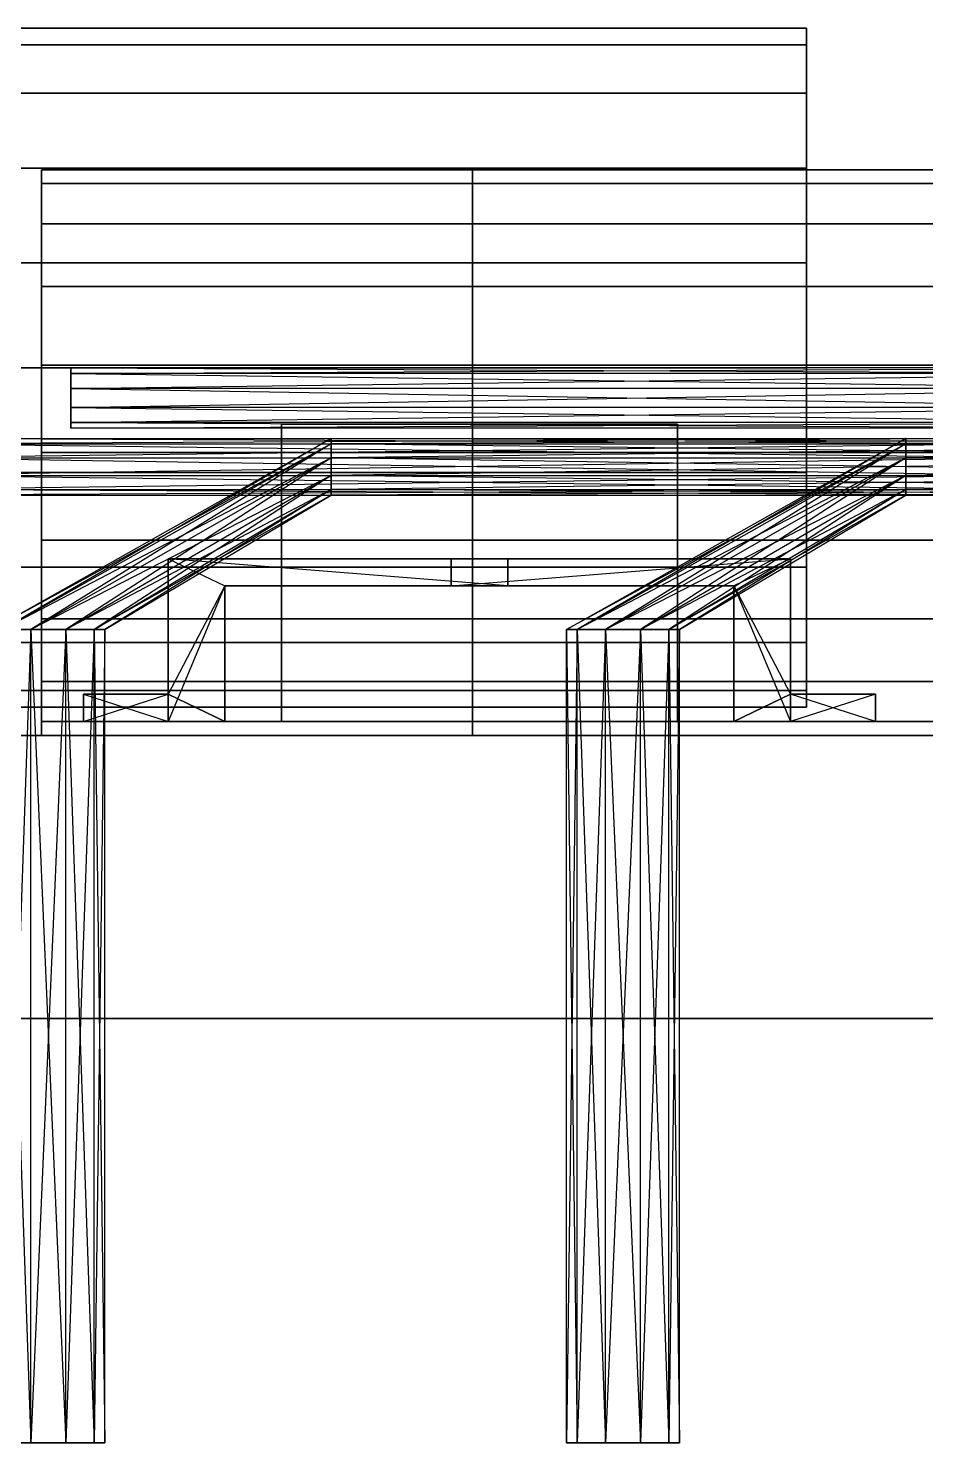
# Model space of a CAD drawing. Extents: x 0 to 4960, y -79 to 258.
# Drawn here: x 3537.2 to 3662.1, y -78.7 to 118.1 of the extents above; entities that cross this region are included whole.
import ezdxf

# ---------------------------------------------------------------- set-up
doc = ezdxf.new("R2010")
doc.units = 0
doc.layers.add('UB3D', color=1, linetype='CONTINUOUS')

msp = doc.modelspace()

# ---------------------------------------------------------------- linework, layer by layer
at = {"layer": 'UB3D', "color": 53}
for points in [[(3645.511811, 115.797926, -3014.599248), (3645.511811, 118.110217, -3000.00002), (3434.488189, 118.110217, -3000.00002), (3434.488189, 115.797926, -3014.599248)], [(3645.511811, 118.110217, -3000.00002), (3645.511811, 115.797926, -2985.400752), (3434.488189, 115.797926, -2985.400752), (3434.488189, 118.110217, -3000.00002)], [(3645.511811, 70.866142, -3000), (3645.511811, 115.797926, -2985.400752), (3645.511811, 118.110217, -2999.99998)], [(3645.511811, 70.866142, -3000), (3645.511811, 118.110217, -2999.99998), (3645.511811, 115.797926, -3014.599248)], [(3645.511811, 109.087397, -3027.769402), (3645.511811, 115.797926, -3014.599248), (3434.488189, 115.797926, -3014.599248), (3434.488189, 109.087397, -3027.769402)], [(3645.511811, 115.797926, -2985.400752), (3645.511811, 109.087397, -2972.230598), (3434.488189, 109.087397, -2972.230598), (3434.488189, 115.797926, -2985.400752)], [(3645.511811, 70.866142, -3000), (3645.511811, 109.087397, -2972.230598), (3645.511811, 115.797926, -2985.400752)], [(3645.511811, 70.866142, -3000), (3645.511811, 115.797926, -3014.599248), (3645.511811, 109.087397, -3027.769402)], [(3645.511811, 98.635504, -3038.221295), (3645.511811, 109.087397, -3027.769402), (3434.488189, 109.087397, -3027.769402), (3434.488189, 98.635504, -3038.221295)], [(3645.511811, 109.087397, -2972.230598), (3645.511811, 98.635504, -2961.778705), (3434.488189, 98.635504, -2961.778705), (3434.488189, 109.087397, -2972.230598)], [(3645.511811, 70.866142, -3000), (3645.511811, 98.635504, -2961.778705), (3645.511811, 109.087397, -2972.230598)], [(3645.511811, 70.866142, -3000), (3645.511811, 109.087397, -3027.769402), (3645.511811, 98.635504, -3038.221295)], [(3645.511811, 85.46535, -3044.931824), (3645.511811, 98.635504, -3038.221295), (3434.488189, 98.635504, -3038.221295), (3434.488189, 85.46535, -3044.931824)], [(3645.511811, 98.635504, -2961.778705), (3645.511811, 85.46535, -2955.068176), (3434.488189, 85.46535, -2955.068176), (3434.488189, 98.635504, -2961.778705)], [(3645.511811, 70.866142, -3000), (3645.511811, 85.46535, -2955.068176), (3645.511811, 98.635504, -2961.778705)], [(3645.511811, 70.866142, -3000), (3645.511811, 98.635504, -3038.221295), (3645.511811, 85.46535, -3044.931824)], [(3820.944882, 96.498268, -2112.166043), (3820.944882, 98.425177, -2100.00002), (3539.055118, 98.425177, -2100.00002), (3539.055118, 96.498268, -2112.166043)], [(3820.944882, 98.425177, -2100.00002), (3820.944882, 96.498268, -2087.833957), (3539.055118, 96.498268, -2087.833957), (3539.055118, 98.425177, -2100.00002)], [(3539.055118, 59.055118, -2100), (3539.055118, 96.498268, -2112.166043), (3539.055118, 98.425177, -2100.00002)], [(3539.055118, 59.055118, -2100), (3539.055118, 98.425177, -2100.00002), (3539.055118, 96.498268, -2087.833957)], [(3820.944882, 90.906161, -2123.141171), (3820.944882, 96.498268, -2112.166043), (3539.055118, 96.498268, -2112.166043), (3539.055118, 90.906161, -2123.141171)], [(3820.944882, 96.498268, -2087.833957), (3820.944882, 90.906161, -2076.858829), (3539.055118, 90.906161, -2076.858829), (3539.055118, 96.498268, -2087.833957)], [(3539.055118, 59.055118, -2100), (3539.055118, 90.906161, -2123.141171), (3539.055118, 96.498268, -2112.166043)], [(3539.055118, 59.055118, -2100), (3539.055118, 96.498268, -2087.833957), (3539.055118, 90.906161, -2076.858829)], [(3880.944882, 96.498268, -3572.166043), (3880.944882, 98.425177, -3560.00002), (3599.055118, 98.425177, -3560.00002), (3599.055118, 96.498268, -3572.166043)], [(3880.944882, 98.425177, -3560.00002), (3880.944882, 96.498268, -3547.833957), (3599.055118, 96.498268, -3547.833957), (3599.055118, 98.425177, -3560.00002)], [(3599.055118, 59.055118, -3560), (3599.055118, 96.498268, -3572.166043), (3599.055118, 98.425177, -3560.00002)], [(3599.055118, 59.055118, -3560), (3599.055118, 98.425177, -3560.00002), (3599.055118, 96.498268, -3547.833957)], [(3880.944882, 90.906161, -3583.141171), (3880.944882, 96.498268, -3572.166043), (3599.055118, 96.498268, -3572.166043), (3599.055118, 90.906161, -3583.141171)], [(3880.944882, 96.498268, -3547.833957), (3880.944882, 90.906161, -3536.858829), (3599.055118, 90.906161, -3536.858829), (3599.055118, 96.498268, -3547.833957)], [(3599.055118, 59.055118, -3560), (3599.055118, 90.906161, -3583.141171), (3599.055118, 96.498268, -3572.166043)], [(3599.055118, 59.055118, -3560), (3599.055118, 96.498268, -3547.833957), (3599.055118, 90.906161, -3536.858829)], [(3820.944882, 82.19625, -2131.851082), (3820.944882, 90.906161, -2123.141171), (3539.055118, 90.906161, -2123.141171), (3539.055118, 82.19625, -2131.851082)], [(3820.944882, 90.906161, -2076.858829), (3820.944882, 82.19625, -2068.148918), (3539.055118, 82.19625, -2068.148918), (3539.055118, 90.906161, -2076.858829)], [(3539.055118, 59.055118, -2100), (3539.055118, 82.19625, -2131.851082), (3539.055118, 90.906161, -2123.141171)], [(3539.055118, 59.055118, -2100), (3539.055118, 90.906161, -2076.858829), (3539.055118, 82.19625, -2068.148918)], [(3880.944882, 82.19625, -3591.851082), (3880.944882, 90.906161, -3583.141171), (3599.055118, 90.906161, -3583.141171), (3599.055118, 82.19625, -3591.851082)], [(3880.944882, 90.906161, -3536.858829), (3880.944882, 82.19625, -3528.148918), (3599.055118, 82.19625, -3528.148918), (3599.055118, 90.906161, -3536.858829)], [(3599.055118, 59.055118, -3560), (3599.055118, 82.19625, -3591.851082), (3599.055118, 90.906161, -3583.141171)], [(3599.055118, 59.055118, -3560), (3599.055118, 90.906161, -3536.858829), (3599.055118, 82.19625, -3528.148918)], [(3645.511811, 70.866122, -3047.244114), (3645.511811, 85.46535, -3044.931824), (3434.488189, 85.46535, -3044.931824), (3434.488189, 70.866122, -3047.244114)], [(3645.511811, 85.46535, -2955.068176), (3645.511811, 70.866122, -2952.755886), (3434.488189, 70.866122, -2952.755886), (3434.488189, 85.46535, -2955.068176)], [(3645.511811, 70.866142, -3000), (3645.511811, 70.866122, -2952.755886), (3645.511811, 85.46535, -2955.068176)], [(3645.511811, 70.866142, -3000), (3645.511811, 85.46535, -3044.931824), (3645.511811, 70.866122, -3047.244114)], [(3820.944882, 71.221122, -2137.44319), (3820.944882, 82.19625, -2131.851082), (3539.055118, 82.19625, -2131.851082), (3539.055118, 71.221122, -2137.44319)], [(3820.944882, 82.19625, -2068.148918), (3820.944882, 71.221122, -2062.55681), (3539.055118, 71.221122, -2062.55681), (3539.055118, 82.19625, -2068.148918)], [(3539.055118, 59.055118, -2100), (3539.055118, 71.221122, -2137.44319), (3539.055118, 82.19625, -2131.851082)], [(3539.055118, 59.055118, -2100), (3539.055118, 82.19625, -2068.148918), (3539.055118, 71.221122, -2062.55681)], [(3880.944882, 71.221122, -3597.44319), (3880.944882, 82.19625, -3591.851082), (3599.055118, 82.19625, -3591.851082), (3599.055118, 71.221122, -3597.44319)], [(3880.944882, 82.19625, -3528.148918), (3880.944882, 71.221122, -3522.55681), (3599.055118, 71.221122, -3522.55681), (3599.055118, 82.19625, -3528.148918)], [(3599.055118, 59.055118, -3560), (3599.055118, 71.221122, -3597.44319), (3599.055118, 82.19625, -3591.851082)], [(3599.055118, 59.055118, -3560), (3599.055118, 82.19625, -3528.148918), (3599.055118, 71.221122, -3522.55681)], [(3820.944882, 59.055098, -2139.370098), (3820.944882, 71.221122, -2137.44319), (3539.055118, 71.221122, -2137.44319), (3539.055118, 59.055098, -2139.370098)], [(3820.944882, 71.221122, -2062.55681), (3820.944882, 59.055098, -2060.629902), (3539.055118, 59.055098, -2060.629902), (3539.055118, 71.221122, -2062.55681)], [(3539.055118, 59.055118, -2100), (3539.055118, 59.055098, -2139.370098), (3539.055118, 71.221122, -2137.44319)], [(3539.055118, 59.055118, -2100), (3539.055118, 71.221122, -2062.55681), (3539.055118, 59.055098, -2060.629902)], [(3880.944882, 59.055098, -3599.370098), (3880.944882, 71.221122, -3597.44319), (3599.055118, 71.221122, -3597.44319), (3599.055118, 59.055098, -3599.370098)], [(3880.944882, 71.221122, -3522.55681), (3880.944882, 59.055098, -3520.629902), (3599.055118, 59.055098, -3520.629902), (3599.055118, 71.221122, -3522.55681)], [(3599.055118, 59.055118, -3560), (3599.055118, 59.055098, -3599.370098), (3599.055118, 71.221122, -3597.44319)], [(3599.055118, 59.055118, -3560), (3599.055118, 71.221122, -3522.55681), (3599.055118, 59.055098, -3520.629902)], [(3645.511811, 70.866142, -3000), (3645.511811, 23.622067, -2999.99998), (3645.511811, 25.934357, -2985.400752)], [(3645.511811, 70.866142, -3000), (3645.511811, 25.934357, -2985.400752), (3645.511811, 32.644886, -2972.230598)], [(3645.511811, 70.866142, -3000), (3645.511811, 32.644886, -2972.230598), (3645.511811, 43.096779, -2961.778705)], [(3645.511811, 70.866142, -3000), (3645.511811, 43.096779, -2961.778705), (3645.511811, 56.266933, -2955.068176)], [(3645.511811, 70.866142, -3000), (3645.511811, 56.266933, -2955.068176), (3645.511811, 70.866122, -2952.755886)], [(3645.511811, 70.866142, -3000), (3645.511811, 70.866122, -3047.244114), (3645.511811, 56.266933, -3044.931824)], [(3645.511811, 70.866142, -3000), (3645.511811, 56.266933, -3044.931824), (3645.511811, 43.096779, -3038.221295)], [(3645.511811, 70.866142, -3000), (3645.511811, 43.096779, -3038.221295), (3645.511811, 32.644886, -3027.769402)], [(3645.511811, 70.866142, -3000), (3645.511811, 32.644886, -3027.769402), (3645.511811, 25.934357, -3014.599248)], [(3645.511811, 56.266933, -3044.931824), (3645.511811, 70.866122, -3047.244114), (3434.488189, 70.866122, -3047.244114), (3434.488189, 56.266933, -3044.931824)], [(3645.511811, 70.866122, -2952.755886), (3645.511811, 56.266933, -2955.068176), (3434.488189, 56.266933, -2955.068176), (3434.488189, 70.866122, -2952.755886)], [(3539.055118, 59.055118, -2100), (3539.055118, 19.685059, -2100.00002), (3539.055118, 21.611968, -2112.166043)], [(3539.055118, 59.055118, -2100), (3539.055118, 21.611968, -2112.166043), (3539.055118, 27.204075, -2123.141171)], [(3539.055118, 59.055118, -2100), (3539.055118, 27.204075, -2123.141171), (3539.055118, 35.913986, -2131.851082)], [(3539.055118, 59.055118, -2100), (3539.055118, 35.913986, -2131.851082), (3539.055118, 46.889114, -2137.44319)], [(3539.055118, 59.055118, -2100), (3539.055118, 46.889114, -2137.44319), (3539.055118, 59.055098, -2139.370098)], [(3539.055118, 59.055118, -2100), (3539.055118, 59.055098, -2060.629902), (3539.055118, 46.889114, -2062.55681)], [(3539.055118, 59.055118, -2100), (3539.055118, 46.889114, -2062.55681), (3539.055118, 35.913986, -2068.148918)], [(3539.055118, 59.055118, -2100), (3539.055118, 35.913986, -2068.148918), (3539.055118, 27.204075, -2076.858829)], [(3539.055118, 59.055118, -2100), (3539.055118, 27.204075, -2076.858829), (3539.055118, 21.611968, -2087.833957)], [(3599.055118, 59.055118, -3560), (3599.055118, 19.685059, -3560.00002), (3599.055118, 21.611968, -3572.166043)], [(3599.055118, 59.055118, -3560), (3599.055118, 21.611968, -3572.166043), (3599.055118, 27.204075, -3583.141171)], [(3599.055118, 59.055118, -3560), (3599.055118, 27.204075, -3583.141171), (3599.055118, 35.913986, -3591.851082)], [(3599.055118, 59.055118, -3560), (3599.055118, 35.913986, -3591.851082), (3599.055118, 46.889114, -3597.44319)], [(3599.055118, 59.055118, -3560), (3599.055118, 46.889114, -3597.44319), (3599.055118, 59.055098, -3599.370098)], [(3599.055118, 59.055118, -3560), (3599.055118, 59.055098, -3520.629902), (3599.055118, 46.889114, -3522.55681)], [(3599.055118, 59.055118, -3560), (3599.055118, 46.889114, -3522.55681), (3599.055118, 35.913986, -3528.148918)], [(3599.055118, 59.055118, -3560), (3599.055118, 35.913986, -3528.148918), (3599.055118, 27.204075, -3536.858829)], [(3599.055118, 59.055118, -3560), (3599.055118, 27.204075, -3536.858829), (3599.055118, 21.611968, -3547.833957)], [(3820.944882, 46.889114, -2137.44319), (3820.944882, 59.055098, -2139.370098), (3539.055118, 59.055098, -2139.370098), (3539.055118, 46.889114, -2137.44319)], [(3820.944882, 59.055098, -2060.629902), (3820.944882, 46.889114, -2062.55681), (3539.055118, 46.889114, -2062.55681), (3539.055118, 59.055098, -2060.629902)], [(3880.944882, 46.889114, -3597.44319), (3880.944882, 59.055098, -3599.370098), (3599.055118, 59.055098, -3599.370098), (3599.055118, 46.889114, -3597.44319)], [(3880.944882, 59.055098, -3520.629902), (3880.944882, 46.889114, -3522.55681), (3599.055118, 46.889114, -3522.55681), (3599.055118, 59.055098, -3520.629902)], [(3645.511811, 43.096779, -3038.221295), (3645.511811, 56.266933, -3044.931824), (3434.488189, 56.266933, -3044.931824), (3434.488189, 43.096779, -3038.221295)], [(3645.511811, 56.266933, -2955.068176), (3645.511811, 43.096779, -2961.778705), (3434.488189, 43.096779, -2961.778705), (3434.488189, 56.266933, -2955.068176)], [(3820.944882, 35.913986, -2131.851082), (3820.944882, 46.889114, -2137.44319), (3539.055118, 46.889114, -2137.44319), (3539.055118, 35.913986, -2131.851082)], [(3820.944882, 46.889114, -2062.55681), (3820.944882, 35.913986, -2068.148918), (3539.055118, 35.913986, -2068.148918), (3539.055118, 46.889114, -2062.55681)], [(3880.944882, 35.913986, -3591.851082), (3880.944882, 46.889114, -3597.44319), (3599.055118, 46.889114, -3597.44319), (3599.055118, 35.913986, -3591.851082)], [(3880.944882, 46.889114, -3522.55681), (3880.944882, 35.913986, -3528.148918), (3599.055118, 35.913986, -3528.148918), (3599.055118, 46.889114, -3522.55681)], [(3645.511811, 32.644886, -3027.769402), (3645.511811, 43.096779, -3038.221295), (3434.488189, 43.096779, -3038.221295), (3434.488189, 32.644886, -3027.769402)], [(3645.511811, 43.096779, -2961.778705), (3645.511811, 32.644886, -2972.230598), (3434.488189, 32.644886, -2972.230598), (3434.488189, 43.096779, -2961.778705)], [(3820.944882, 27.204075, -2123.141171), (3820.944882, 35.913986, -2131.851082), (3539.055118, 35.913986, -2131.851082), (3539.055118, 27.204075, -2123.141171)], [(3820.944882, 35.913986, -2068.148918), (3820.944882, 27.204075, -2076.858829), (3539.055118, 27.204075, -2076.858829), (3539.055118, 35.913986, -2068.148918)], [(3880.944882, 27.204075, -3583.141171), (3880.944882, 35.913986, -3591.851082), (3599.055118, 35.913986, -3591.851082), (3599.055118, 27.204075, -3583.141171)], [(3880.944882, 35.913986, -3528.148918), (3880.944882, 27.204075, -3536.858829), (3599.055118, 27.204075, -3536.858829), (3599.055118, 35.913986, -3528.148918)], [(3645.511811, 25.934357, -3014.599248), (3645.511811, 32.644886, -3027.769402), (3434.488189, 32.644886, -3027.769402), (3434.488189, 25.934357, -3014.599248)], [(3645.511811, 32.644886, -2972.230598), (3645.511811, 25.934357, -2985.400752), (3434.488189, 25.934357, -2985.400752), (3434.488189, 32.644886, -2972.230598)], [(3645.511811, 23.622067, -3000.00002), (3645.511811, 25.934357, -3014.599248), (3434.488189, 25.934357, -3014.599248), (3434.488189, 23.622067, -3000.00002)], [(3645.511811, 25.934357, -2985.400752), (3645.511811, 23.622067, -3000.00002), (3434.488189, 23.622067, -3000.00002), (3434.488189, 25.934357, -2985.400752)], [(3820.944882, 21.611968, -2112.166043), (3820.944882, 27.204075, -2123.141171), (3539.055118, 27.204075, -2123.141171), (3539.055118, 21.611968, -2112.166043)], [(3820.944882, 27.204075, -2076.858829), (3820.944882, 21.611968, -2087.833957), (3539.055118, 21.611968, -2087.833957), (3539.055118, 27.204075, -2076.858829)], [(3880.944882, 21.611968, -3572.166043), (3880.944882, 27.204075, -3583.141171), (3599.055118, 27.204075, -3583.141171), (3599.055118, 21.611968, -3572.166043)], [(3880.944882, 27.204075, -3536.858829), (3880.944882, 21.611968, -3547.833957), (3599.055118, 21.611968, -3547.833957), (3599.055118, 27.204075, -3536.858829)], [(3820.944882, 19.685059, -2100.00002), (3820.944882, 21.611968, -2112.166043), (3539.055118, 21.611968, -2112.166043), (3539.055118, 19.685059, -2100.00002)], [(3820.944882, 21.611968, -2087.833957), (3820.944882, 19.685059, -2100.00002), (3539.055118, 19.685059, -2100.00002), (3539.055118, 21.611968, -2087.833957)], [(3880.944882, 19.685059, -3560.00002), (3880.944882, 21.611968, -3572.166043), (3599.055118, 21.611968, -3572.166043), (3599.055118, 19.685059, -3560.00002)], [(3880.944882, 21.611968, -3547.833957), (3880.944882, 19.685059, -3560.00002), (3599.055118, 19.685059, -3560.00002), (3599.055118, 21.611968, -3547.833957)]]:
    msp.add_3dface(points, dxfattribs=at)
at = {"layer": 'UB3D', "color": 254}
for points in [[(3700.629921, 70.065157, -3004.629921), (3543.149606, 70.065157, -3004.629921), (3700.629921, 70.870118, -3000)], [(3543.149606, 70.065157, -3004.629921), (3700.629921, 70.870118, -3000), (3543.149606, 70.870118, -3000)], [(3700.629921, 70.870118, -3000), (3543.149606, 70.870118, -3000), (3700.629921, 70.065157, -2995.370079)], [(3543.149606, 70.870118, -3000), (3700.629921, 70.065157, -2995.370079), (3543.149606, 70.065157, -2995.370079)], [(3543.149606, 66.655709, -3000), (3543.149606, 70.065157, -2995.370079), (3543.149606, 70.870118, -3000)], [(3543.149606, 66.655709, -3000), (3543.149606, 70.870118, -3000), (3543.149606, 70.065157, -3004.629921)], [(3700.629921, 67.957953, -3007.488189), (3543.149606, 67.957953, -3007.488189), (3700.629921, 70.065157, -3004.629921)], [(3543.149606, 67.957953, -3007.488189), (3700.629921, 70.065157, -3004.629921), (3543.149606, 70.065157, -3004.629921)], [(3700.629921, 70.065157, -2995.370079), (3543.149606, 70.065157, -2995.370079), (3700.629921, 67.957953, -2992.511811)], [(3543.149606, 70.065157, -2995.370079), (3700.629921, 67.957953, -2992.511811), (3543.149606, 67.957953, -2992.511811)], [(3543.149606, 66.655709, -3000), (3543.149606, 67.957953, -2992.511811), (3543.149606, 70.065157, -2995.370079)], [(3543.149606, 66.655709, -3000), (3543.149606, 70.065157, -3004.629921), (3543.149606, 67.957953, -3007.488189)], [(3700.629921, 65.353465, -3007.488189), (3543.149606, 65.353465, -3007.488189), (3700.629921, 67.957953, -3007.488189)], [(3543.149606, 65.353465, -3007.488189), (3700.629921, 67.957953, -3007.488189), (3543.149606, 67.957953, -3007.488189)], [(3700.629921, 67.957953, -2992.511811), (3543.149606, 67.957953, -2992.511811), (3700.629921, 65.353465, -2992.511811)], [(3543.149606, 67.957953, -2992.511811), (3700.629921, 65.353465, -2992.511811), (3543.149606, 65.353465, -2992.511811)], [(3543.149606, 66.655709, -3000), (3543.149606, 65.353465, -2992.511811), (3543.149606, 67.957953, -2992.511811)], [(3543.149606, 66.655709, -3000), (3543.149606, 67.957953, -3007.488189), (3543.149606, 65.353465, -3007.488189)], [(3543.149606, 66.655709, -3000), (3543.149606, 62.441339, -3000), (3543.149606, 63.246299, -2995.370079)], [(3543.149606, 66.655709, -3000), (3543.149606, 63.246299, -2995.370079), (3543.149606, 65.353465, -2992.511811)], [(3543.149606, 66.655709, -3000), (3543.149606, 65.353465, -3007.488189), (3543.149606, 63.246299, -3004.629921)], [(3543.149606, 66.655709, -3000), (3543.149606, 63.246299, -3004.629921), (3543.149606, 62.441339, -3000)], [(3700.629921, 63.246299, -3004.629921), (3543.149606, 63.246299, -3004.629921), (3700.629921, 65.353465, -3007.488189)], [(3543.149606, 63.246299, -3004.629921), (3700.629921, 65.353465, -3007.488189), (3543.149606, 65.353465, -3007.488189)], [(3700.629921, 65.353465, -2992.511811), (3543.149606, 65.353465, -2992.511811), (3700.629921, 63.246299, -2995.370079)], [(3543.149606, 65.353465, -2992.511811), (3700.629921, 63.246299, -2995.370079), (3543.149606, 63.246299, -2995.370079)], [(3700.629921, 62.441339, -3000), (3543.149606, 62.441339, -3000), (3700.629921, 63.246299, -3004.629921)], [(3543.149606, 62.441339, -3000), (3700.629921, 63.246299, -3004.629921), (3543.149606, 63.246299, -3004.629921)], [(3700.629921, 63.246299, -2995.370079), (3543.149606, 63.246299, -2995.370079), (3700.629921, 62.441339, -3000)], [(3543.149606, 63.246299, -2995.370079), (3700.629921, 62.441339, -3000), (3543.149606, 62.441339, -3000)], [(3519.370079, 60.275591, -2095.370079), (3676.850394, 60.275591, -2095.370079), (3519.370079, 61.027598, -2100)], [(3676.850394, 60.275591, -2095.370079), (3519.370079, 61.027598, -2100), (3676.850394, 61.027598, -2100)], [(3519.370079, 61.027598, -2100), (3676.850394, 61.027598, -2100), (3519.370079, 60.275591, -2104.629921)], [(3676.850394, 61.027598, -2100), (3519.370079, 60.275591, -2104.629921), (3676.850394, 60.275591, -2104.629921)], [(3579.370079, 60.275591, -3555.370079), (3532.125984, 34.452008, -3560), (3579.370079, 61.027598, -3560)], [(3532.125984, 34.452008, -3560), (3579.370079, 61.027598, -3560), (3533.629921, 34.452008, -3564.629921)], [(3579.370079, 61.027598, -3560), (3533.629921, 34.452008, -3564.629921), (3579.370079, 60.275591, -3564.629921)], [(3579.370079, 60.275591, -3555.370079), (3736.850394, 60.275591, -3555.370079), (3579.370079, 61.027598, -3560)], [(3736.850394, 60.275591, -3555.370079), (3579.370079, 61.027598, -3560), (3736.850394, 61.027598, -3560)], [(3579.370079, 61.027598, -3560), (3736.850394, 61.027598, -3560), (3579.370079, 60.275591, -3564.629921)], [(3736.850394, 61.027598, -3560), (3579.370079, 60.275591, -3564.629921), (3736.850394, 60.275591, -3564.629921)], [(3659.370079, 60.275591, -1855.370079), (3612.125984, 34.452008, -1860), (3659.370079, 61.027598, -1860)], [(3612.125984, 34.452008, -1860), (3659.370079, 61.027598, -1860), (3613.629921, 34.452008, -1864.629921)], [(3659.370079, 61.027598, -1860), (3613.629921, 34.452008, -1864.629921), (3659.370079, 60.275591, -1864.629921)], [(3659.370079, 60.275591, -1855.370079), (3816.850394, 60.275591, -1855.370079), (3659.370079, 61.027598, -1860)], [(3816.850394, 60.275591, -1855.370079), (3659.370079, 61.027598, -1860), (3816.850394, 61.027598, -1860)], [(3659.370079, 61.027598, -1860), (3816.850394, 61.027598, -1860), (3659.370079, 60.275591, -1864.629921)], [(3816.850394, 61.027598, -1860), (3659.370079, 60.275591, -1864.629921), (3816.850394, 60.275591, -1864.629921)], [(3519.370079, 58.307047, -2092.511811), (3676.850394, 58.307047, -2092.511811), (3519.370079, 60.275591, -2095.370079)], [(3676.850394, 58.307047, -2092.511811), (3519.370079, 60.275591, -2095.370079), (3676.850394, 60.275591, -2095.370079)], [(3519.370079, 60.275591, -2104.629921), (3676.850394, 60.275591, -2104.629921), (3519.370079, 58.307047, -2107.488189)], [(3676.850394, 60.275591, -2104.629921), (3519.370079, 58.307047, -2107.488189), (3676.850394, 58.307047, -2107.488189)], [(3533.629921, 34.452008, -3555.370079), (3579.370079, 60.275591, -3555.370079), (3532.125984, 34.452008, -3560)], [(3579.370079, 58.307047, -3552.511811), (3533.629921, 34.452008, -3555.370079), (3579.370079, 60.275591, -3555.370079)], [(3533.629921, 34.452008, -3564.629921), (3579.370079, 60.275591, -3564.629921), (3537.566929, 34.452008, -3567.488189)], [(3579.370079, 60.275591, -3564.629921), (3537.566929, 34.452008, -3567.488189), (3579.370079, 58.307047, -3567.488189)], [(3579.370079, 58.307047, -3552.511811), (3736.850394, 58.307047, -3552.511811), (3579.370079, 60.275591, -3555.370079)], [(3736.850394, 58.307047, -3552.511811), (3579.370079, 60.275591, -3555.370079), (3736.850394, 60.275591, -3555.370079)], [(3579.370079, 60.275591, -3564.629921), (3736.850394, 60.275591, -3564.629921), (3579.370079, 58.307047, -3567.488189)], [(3736.850394, 60.275591, -3564.629921), (3579.370079, 58.307047, -3567.488189), (3736.850394, 58.307047, -3567.488189)], [(3613.629921, 34.452008, -1855.370079), (3659.370079, 60.275591, -1855.370079), (3612.125984, 34.452008, -1860)], [(3659.370079, 58.307047, -1852.511811), (3613.629921, 34.452008, -1855.370079), (3659.370079, 60.275591, -1855.370079)], [(3613.629921, 34.452008, -1864.629921), (3659.370079, 60.275591, -1864.629921), (3617.566929, 34.452008, -1867.488189)], [(3659.370079, 60.275591, -1864.629921), (3617.566929, 34.452008, -1867.488189), (3659.370079, 58.307047, -1867.488189)], [(3659.370079, 58.307047, -1852.511811), (3816.850394, 58.307047, -1852.511811), (3659.370079, 60.275591, -1855.370079)], [(3816.850394, 58.307047, -1852.511811), (3659.370079, 60.275591, -1855.370079), (3816.850394, 60.275591, -1855.370079)], [(3659.370079, 60.275591, -1864.629921), (3816.850394, 60.275591, -1864.629921), (3659.370079, 58.307047, -1867.488189)], [(3816.850394, 60.275591, -1864.629921), (3659.370079, 58.307047, -1867.488189), (3816.850394, 58.307047, -1867.488189)], [(3519.370079, 55.873898, -2092.511811), (3676.850394, 55.873898, -2092.511811), (3519.370079, 58.307047, -2092.511811)], [(3676.850394, 55.873898, -2092.511811), (3519.370079, 58.307047, -2092.511811), (3676.850394, 58.307047, -2092.511811)], [(3519.370079, 58.307047, -2107.488189), (3676.850394, 58.307047, -2107.488189), (3519.370079, 55.873898, -2107.488189)], [(3676.850394, 58.307047, -2107.488189), (3519.370079, 55.873898, -2107.488189), (3676.850394, 55.873898, -2107.488189)], [(3537.566929, 34.452008, -3552.511811), (3579.370079, 58.307047, -3552.511811), (3533.629921, 34.452008, -3555.370079)], [(3579.370079, 55.873898, -3552.511811), (3537.566929, 34.452008, -3552.511811), (3579.370079, 58.307047, -3552.511811)], [(3537.566929, 34.452008, -3567.488189), (3579.370079, 58.307047, -3567.488189), (3542.433071, 34.452008, -3567.488189)], [(3579.370079, 58.307047, -3567.488189), (3542.433071, 34.452008, -3567.488189), (3579.370079, 55.873898, -3567.488189)], [(3579.370079, 55.873898, -3552.511811), (3736.850394, 55.873898, -3552.511811), (3579.370079, 58.307047, -3552.511811)], [(3736.850394, 55.873898, -3552.511811), (3579.370079, 58.307047, -3552.511811), (3736.850394, 58.307047, -3552.511811)], [(3579.370079, 58.307047, -3567.488189), (3736.850394, 58.307047, -3567.488189), (3579.370079, 55.873898, -3567.488189)], [(3736.850394, 58.307047, -3567.488189), (3579.370079, 55.873898, -3567.488189), (3736.850394, 55.873898, -3567.488189)], [(3617.566929, 34.452008, -1852.511811), (3659.370079, 58.307047, -1852.511811), (3613.629921, 34.452008, -1855.370079)], [(3659.370079, 55.873898, -1852.511811), (3617.566929, 34.452008, -1852.511811), (3659.370079, 58.307047, -1852.511811)], [(3617.566929, 34.452008, -1867.488189), (3659.370079, 58.307047, -1867.488189), (3622.433071, 34.452008, -1867.488189)], [(3659.370079, 58.307047, -1867.488189), (3622.433071, 34.452008, -1867.488189), (3659.370079, 55.873898, -1867.488189)], [(3659.370079, 55.873898, -1852.511811), (3816.850394, 55.873898, -1852.511811), (3659.370079, 58.307047, -1852.511811)], [(3816.850394, 55.873898, -1852.511811), (3659.370079, 58.307047, -1852.511811), (3816.850394, 58.307047, -1852.511811)], [(3659.370079, 58.307047, -1867.488189), (3816.850394, 58.307047, -1867.488189), (3659.370079, 55.873898, -1867.488189)], [(3816.850394, 58.307047, -1867.488189), (3659.370079, 55.873898, -1867.488189), (3816.850394, 55.873898, -1867.488189)], [(3519.370079, 53.905315, -2095.370079), (3676.850394, 53.905315, -2095.370079), (3519.370079, 55.873898, -2092.511811)], [(3676.850394, 53.905315, -2095.370079), (3519.370079, 55.873898, -2092.511811), (3676.850394, 55.873898, -2092.511811)], [(3519.370079, 55.873898, -2107.488189), (3676.850394, 55.873898, -2107.488189), (3519.370079, 53.905315, -2104.629921)], [(3676.850394, 55.873898, -2107.488189), (3519.370079, 53.905315, -2104.629921), (3676.850394, 53.905315, -2104.629921)], [(3542.433071, 34.452008, -3552.511811), (3579.370079, 55.873898, -3552.511811), (3537.566929, 34.452008, -3552.511811)], [(3579.370079, 53.905315, -3555.370079), (3542.433071, 34.452008, -3552.511811), (3579.370079, 55.873898, -3552.511811)], [(3542.433071, 34.452008, -3567.488189), (3579.370079, 55.873898, -3567.488189), (3546.370079, 34.452008, -3564.629921)], [(3579.370079, 55.873898, -3567.488189), (3546.370079, 34.452008, -3564.629921), (3579.370079, 53.905315, -3564.629921)], [(3579.370079, 53.905315, -3555.370079), (3736.850394, 53.905315, -3555.370079), (3579.370079, 55.873898, -3552.511811)], [(3736.850394, 53.905315, -3555.370079), (3579.370079, 55.873898, -3552.511811), (3736.850394, 55.873898, -3552.511811)], [(3579.370079, 55.873898, -3567.488189), (3736.850394, 55.873898, -3567.488189), (3579.370079, 53.905315, -3564.629921)], [(3736.850394, 55.873898, -3567.488189), (3579.370079, 53.905315, -3564.629921), (3736.850394, 53.905315, -3564.629921)], [(3622.433071, 34.452008, -1852.511811), (3659.370079, 55.873898, -1852.511811), (3617.566929, 34.452008, -1852.511811)], [(3659.370079, 53.905315, -1855.370079), (3622.433071, 34.452008, -1852.511811), (3659.370079, 55.873898, -1852.511811)], [(3622.433071, 34.452008, -1867.488189), (3659.370079, 55.873898, -1867.488189), (3626.370079, 34.452008, -1864.629921)], [(3659.370079, 55.873898, -1867.488189), (3626.370079, 34.452008, -1864.629921), (3659.370079, 53.905315, -1864.629921)], [(3659.370079, 53.905315, -1855.370079), (3816.850394, 53.905315, -1855.370079), (3659.370079, 55.873898, -1852.511811)], [(3816.850394, 53.905315, -1855.370079), (3659.370079, 55.873898, -1852.511811), (3816.850394, 55.873898, -1852.511811)], [(3659.370079, 55.873898, -1867.488189), (3816.850394, 55.873898, -1867.488189), (3659.370079, 53.905315, -1864.629921)], [(3816.850394, 55.873898, -1867.488189), (3659.370079, 53.905315, -1864.629921), (3816.850394, 53.905315, -1864.629921)], [(3519.370079, 53.153346, -2100), (3676.850394, 53.153346, -2100), (3519.370079, 53.905315, -2095.370079)], [(3676.850394, 53.153346, -2100), (3519.370079, 53.905315, -2095.370079), (3676.850394, 53.905315, -2095.370079)], [(3519.370079, 53.905315, -2104.629921), (3676.850394, 53.905315, -2104.629921), (3519.370079, 53.153346, -2100)], [(3676.850394, 53.905315, -2104.629921), (3519.370079, 53.153346, -2100), (3676.850394, 53.153346, -2100)], [(3546.370079, 34.452008, -3560), (3579.370079, 53.905315, -3555.370079), (3542.433071, 34.452008, -3552.511811)], [(3579.370079, 53.153346, -3560), (3546.370079, 34.452008, -3560), (3579.370079, 53.905315, -3555.370079)], [(3546.370079, 34.452008, -3564.629921), (3579.370079, 53.905315, -3564.629921), (3547.874016, 34.452008, -3560)], [(3547.874016, 34.452008, -3560), (3579.370079, 53.153346, -3560), (3546.370079, 34.452008, -3560)], [(3579.370079, 53.905315, -3564.629921), (3547.874016, 34.452008, -3560), (3579.370079, 53.153346, -3560)], [(3579.370079, 53.153346, -3560), (3736.850394, 53.153346, -3560), (3579.370079, 53.905315, -3555.370079)], [(3736.850394, 53.153346, -3560), (3579.370079, 53.905315, -3555.370079), (3736.850394, 53.905315, -3555.370079)], [(3579.370079, 53.905315, -3564.629921), (3736.850394, 53.905315, -3564.629921), (3579.370079, 53.153346, -3560)], [(3736.850394, 53.905315, -3564.629921), (3579.370079, 53.153346, -3560), (3736.850394, 53.153346, -3560)], [(3626.370079, 34.452008, -1860), (3659.370079, 53.905315, -1855.370079), (3622.433071, 34.452008, -1852.511811)], [(3659.370079, 53.153346, -1860), (3626.370079, 34.452008, -1860), (3659.370079, 53.905315, -1855.370079)], [(3626.370079, 34.452008, -1864.629921), (3659.370079, 53.905315, -1864.629921), (3627.874016, 34.452008, -1860)], [(3627.874016, 34.452008, -1860), (3659.370079, 53.153346, -1860), (3626.370079, 34.452008, -1860)], [(3659.370079, 53.905315, -1864.629921), (3627.874016, 34.452008, -1860), (3659.370079, 53.153346, -1860)], [(3659.370079, 53.153346, -1860), (3816.850394, 53.153346, -1860), (3659.370079, 53.905315, -1855.370079)], [(3816.850394, 53.153346, -1860), (3659.370079, 53.905315, -1855.370079), (3816.850394, 53.905315, -1855.370079)], [(3659.370079, 53.905315, -1864.629921), (3816.850394, 53.905315, -1864.629921), (3659.370079, 53.153346, -1860)], [(3816.850394, 53.905315, -1864.629921), (3659.370079, 53.153346, -1860), (3816.850394, 53.153346, -1860)], [(3603.937008, 44.291339, -973.700827), (3603.937008, 44.291339, -991.496024), (3556.692913, 44.291339, -973.700827)], [(3603.937008, 44.291339, -991.496024), (3556.692913, 44.291339, -973.700827), (3556.692913, 44.291339, -991.496024)], [(3556.692913, 44.291339, -973.700827), (3556.692913, 44.291339, -991.496024), (3556.692913, 25.426496, -973.700827)], [(3556.692913, 44.291339, -991.496024), (3556.692913, 25.426496, -973.700827), (3556.692913, 25.426496, -991.496024)], [(3564.566929, 40.518346, -973.700827), (3556.692913, 25.426496, -973.700827), (3556.692913, 44.291339, -973.700827)], [(3556.692913, 25.426496, -973.700827), (3556.692913, 44.291339, -973.700827), (3564.566929, 40.518346, -973.700827)], [(3556.692913, 44.291339, -973.700827), (3564.566929, 40.518346, -973.700827), (3603.937008, 40.518346, -973.700827)], [(3564.566929, 40.518346, -973.700827), (3603.937008, 40.518346, -973.700827), (3556.692913, 44.291339, -973.700827)], [(3603.937008, 40.518346, -973.700827), (3556.692913, 44.291339, -973.700827), (3603.937008, 44.291339, -973.700827)], [(3556.692913, 44.291339, -973.700827), (3603.937008, 44.291339, -973.700827), (3603.937008, 40.518346, -973.700827)], [(3564.566929, 40.518346, -991.496024), (3556.692913, 25.426496, -991.496024), (3556.692913, 44.291339, -991.496024)], [(3556.692913, 25.426496, -991.496024), (3556.692913, 44.291339, -991.496024), (3564.566929, 40.518346, -991.496024)], [(3556.692913, 44.291339, -991.496024), (3564.566929, 40.518346, -991.496024), (3603.937008, 40.518346, -991.496024)], [(3564.566929, 40.518346, -991.496024), (3603.937008, 40.518346, -991.496024), (3556.692913, 44.291339, -991.496024)], [(3603.937008, 40.518346, -991.496024), (3556.692913, 44.291339, -991.496024), (3603.937008, 44.291339, -991.496024)], [(3556.692913, 44.291339, -991.496024), (3603.937008, 44.291339, -991.496024), (3603.937008, 40.518346, -991.496024)], [(3603.937008, 44.291339, -1048.503976), (3603.937008, 44.291339, -1066.299173), (3556.692913, 44.291339, -1048.503976)], [(3603.937008, 44.291339, -1066.299173), (3556.692913, 44.291339, -1048.503976), (3556.692913, 44.291339, -1066.299173)], [(3556.692913, 44.291339, -1048.503976), (3556.692913, 44.291339, -1066.299173), (3556.692913, 25.426496, -1048.503976)], [(3556.692913, 44.291339, -1066.299173), (3556.692913, 25.426496, -1048.503976), (3556.692913, 25.426496, -1066.299173)], [(3564.566929, 40.518346, -1048.503976), (3556.692913, 25.426496, -1048.503976), (3556.692913, 44.291339, -1048.503976)], [(3556.692913, 25.426496, -1048.503976), (3556.692913, 44.291339, -1048.503976), (3564.566929, 40.518346, -1048.503976)], [(3556.692913, 44.291339, -1048.503976), (3564.566929, 40.518346, -1048.503976), (3603.937008, 40.518346, -1048.503976)], [(3564.566929, 40.518346, -1048.503976), (3603.937008, 40.518346, -1048.503976), (3556.692913, 44.291339, -1048.503976)], [(3603.937008, 40.518346, -1048.503976), (3556.692913, 44.291339, -1048.503976), (3603.937008, 44.291339, -1048.503976)], [(3556.692913, 44.291339, -1048.503976), (3603.937008, 44.291339, -1048.503976), (3603.937008, 40.518346, -1048.503976)], [(3564.566929, 40.518346, -1066.299173), (3556.692913, 25.426496, -1066.299173), (3556.692913, 44.291339, -1066.299173)], [(3556.692913, 25.426496, -1066.299173), (3556.692913, 44.291339, -1066.299173), (3564.566929, 40.518346, -1066.299173)], [(3556.692913, 44.291339, -1066.299173), (3564.566929, 40.518346, -1066.299173), (3603.937008, 40.518346, -1066.299173)], [(3564.566929, 40.518346, -1066.299173), (3603.937008, 40.518346, -1066.299173), (3556.692913, 44.291339, -1066.299173)], [(3603.937008, 40.518346, -1066.299173), (3556.692913, 44.291339, -1066.299173), (3603.937008, 44.291339, -1066.299173)], [(3556.692913, 44.291339, -1066.299173), (3603.937008, 44.291339, -1066.299173), (3603.937008, 40.518346, -1066.299173)], [(3596.062992, 40.518346, -1028.897598), (3596.062992, 40.518346, -1011.102402), (3596.062992, 44.291339, -1028.897598)], [(3596.062992, 40.518346, -1011.102402), (3596.062992, 44.291339, -1028.897598), (3596.062992, 44.291339, -1011.102402)], [(3596.062992, 44.291339, -1028.897598), (3596.062992, 44.291339, -1011.102402), (3643.307087, 44.291339, -1028.897598)], [(3596.062992, 44.291339, -1011.102402), (3643.307087, 44.291339, -1028.897598), (3643.307087, 44.291339, -1011.102402)], [(3643.307087, 44.291339, -1028.897598), (3635.433071, 40.518346, -1028.897598), (3596.062992, 40.518346, -1028.897598)], [(3635.433071, 40.518346, -1028.897598), (3596.062992, 40.518346, -1028.897598), (3643.307087, 44.291339, -1028.897598)], [(3596.062992, 40.518346, -1028.897598), (3643.307087, 44.291339, -1028.897598), (3596.062992, 44.291339, -1028.897598)], [(3643.307087, 44.291339, -1028.897598), (3596.062992, 44.291339, -1028.897598), (3596.062992, 40.518346, -1028.897598)], [(3643.307087, 44.291339, -1011.102402), (3635.433071, 40.518346, -1011.102402), (3596.062992, 40.518346, -1011.102402)], [(3635.433071, 40.518346, -1011.102402), (3596.062992, 40.518346, -1011.102402), (3643.307087, 44.291339, -1011.102402)], [(3596.062992, 40.518346, -1011.102402), (3643.307087, 44.291339, -1011.102402), (3596.062992, 44.291339, -1011.102402)], [(3643.307087, 44.291339, -1011.102402), (3596.062992, 44.291339, -1011.102402), (3596.062992, 40.518346, -1011.102402)], [(3603.937008, 40.518346, -973.700827), (3603.937008, 40.518346, -991.496024), (3603.937008, 44.291339, -973.700827)], [(3603.937008, 40.518346, -991.496024), (3603.937008, 44.291339, -973.700827), (3603.937008, 44.291339, -991.496024)], [(3603.937008, 40.518346, -1048.503976), (3603.937008, 40.518346, -1066.299173), (3603.937008, 44.291339, -1048.503976)], [(3603.937008, 40.518346, -1066.299173), (3603.937008, 44.291339, -1048.503976), (3603.937008, 44.291339, -1066.299173)], [(3635.433071, 40.518346, -1028.897598), (3643.307087, 25.426496, -1028.897598), (3643.307087, 44.291339, -1028.897598)], [(3643.307087, 25.426496, -1028.897598), (3643.307087, 44.291339, -1028.897598), (3635.433071, 40.518346, -1028.897598)], [(3635.433071, 40.518346, -1011.102402), (3643.307087, 25.426496, -1011.102402), (3643.307087, 44.291339, -1011.102402)], [(3643.307087, 25.426496, -1011.102402), (3643.307087, 44.291339, -1011.102402), (3635.433071, 40.518346, -1011.102402)], [(3643.307087, 44.291339, -1028.897598), (3643.307087, 44.291339, -1011.102402), (3643.307087, 25.426496, -1028.897598)], [(3643.307087, 44.291339, -1011.102402), (3643.307087, 25.426496, -1028.897598), (3643.307087, 25.426496, -1011.102402)], [(3556.692913, 21.653543, -973.700827), (3564.566929, 21.653543, -973.700827), (3564.566929, 40.518346, -973.700827)], [(3564.566929, 21.653543, -973.700827), (3564.566929, 40.518346, -973.700827), (3556.692913, 25.426496, -973.700827)], [(3556.692913, 25.426496, -991.496024), (3564.566929, 21.653543, -991.496024), (3564.566929, 40.518346, -991.496024)], [(3564.566929, 21.653543, -991.496024), (3564.566929, 40.518346, -991.496024), (3556.692913, 25.426496, -991.496024)], [(3556.692913, 21.653543, -1048.503976), (3564.566929, 21.653543, -1048.503976), (3564.566929, 40.518346, -1048.503976)], [(3564.566929, 21.653543, -1048.503976), (3564.566929, 40.518346, -1048.503976), (3556.692913, 25.426496, -1048.503976)], [(3556.692913, 25.426496, -1066.299173), (3564.566929, 21.653543, -1066.299173), (3564.566929, 40.518346, -1066.299173)], [(3564.566929, 21.653543, -1066.299173), (3564.566929, 40.518346, -1066.299173), (3556.692913, 25.426496, -1066.299173)], [(3564.566929, 21.653543, -973.700827), (3564.566929, 21.653543, -991.496024), (3564.566929, 40.518346, -973.700827)], [(3564.566929, 21.653543, -991.496024), (3564.566929, 40.518346, -973.700827), (3564.566929, 40.518346, -991.496024)], [(3564.566929, 40.518346, -973.700827), (3564.566929, 40.518346, -991.496024), (3603.937008, 40.518346, -973.700827)], [(3564.566929, 40.518346, -991.496024), (3603.937008, 40.518346, -973.700827), (3603.937008, 40.518346, -991.496024)], [(3564.566929, 21.653543, -1048.503976), (3564.566929, 21.653543, -1066.299173), (3564.566929, 40.518346, -1048.503976)], [(3564.566929, 21.653543, -1066.299173), (3564.566929, 40.518346, -1048.503976), (3564.566929, 40.518346, -1066.299173)], [(3564.566929, 40.518346, -1048.503976), (3564.566929, 40.518346, -1066.299173), (3603.937008, 40.518346, -1048.503976)], [(3564.566929, 40.518346, -1066.299173), (3603.937008, 40.518346, -1048.503976), (3603.937008, 40.518346, -1066.299173)], [(3635.433071, 40.518346, -1028.897598), (3635.433071, 40.518346, -1011.102402), (3596.062992, 40.518346, -1028.897598)], [(3635.433071, 40.518346, -1011.102402), (3596.062992, 40.518346, -1028.897598), (3596.062992, 40.518346, -1011.102402)], [(3635.433071, 21.653543, -1028.897598), (3635.433071, 21.653543, -1011.102402), (3635.433071, 40.518346, -1028.897598)], [(3635.433071, 21.653543, -1011.102402), (3635.433071, 40.518346, -1028.897598), (3635.433071, 40.518346, -1011.102402)], [(3643.307087, 21.653543, -1028.897598), (3635.433071, 21.653543, -1028.897598), (3635.433071, 40.518346, -1028.897598)], [(3635.433071, 21.653543, -1028.897598), (3635.433071, 40.518346, -1028.897598), (3643.307087, 25.426496, -1028.897598)], [(3643.307087, 25.426496, -1011.102402), (3635.433071, 21.653543, -1011.102402), (3635.433071, 40.518346, -1011.102402)], [(3635.433071, 21.653543, -1011.102402), (3635.433071, 40.518346, -1011.102402), (3643.307087, 25.426496, -1011.102402)], [(3537.566929, -78.740157, -3552.511811), (3537.566929, 34.452008, -3552.511811), (3533.629921, -78.740157, -3555.370079)], [(3537.566929, 34.452008, -3552.511811), (3533.629921, -78.740157, -3555.370079), (3533.629921, 34.452008, -3555.370079)], [(3533.629921, -78.740157, -3564.629921), (3533.629921, 34.452008, -3564.629921), (3537.566929, -78.740157, -3567.488189)], [(3533.629921, 34.452008, -3564.629921), (3537.566929, -78.740157, -3567.488189), (3537.566929, 34.452008, -3567.488189)], [(3542.433071, -78.740157, -3552.511811), (3542.433071, 34.452008, -3552.511811), (3537.566929, -78.740157, -3552.511811)], [(3542.433071, 34.452008, -3552.511811), (3537.566929, -78.740157, -3552.511811), (3537.566929, 34.452008, -3552.511811)], [(3537.566929, -78.740157, -3567.488189), (3537.566929, 34.452008, -3567.488189), (3542.433071, -78.740157, -3567.488189)], [(3537.566929, 34.452008, -3567.488189), (3542.433071, -78.740157, -3567.488189), (3542.433071, 34.452008, -3567.488189)], [(3546.370079, -78.740157, -3555.370079), (3546.370079, 34.452008, -3560), (3542.433071, -78.740157, -3552.511811)], [(3546.370079, 34.452008, -3560), (3542.433071, -78.740157, -3552.511811), (3542.433071, 34.452008, -3552.511811)], [(3542.433071, -78.740157, -3567.488189), (3542.433071, 34.452008, -3567.488189), (3546.370079, -78.740157, -3564.629921)], [(3542.433071, 34.452008, -3567.488189), (3546.370079, -78.740157, -3564.629921), (3546.370079, 34.452008, -3564.629921)], [(3547.874016, -78.740157, -3560), (3547.874016, 34.452008, -3560), (3546.370079, -78.740157, -3555.370079)], [(3547.874016, 34.452008, -3560), (3546.370079, -78.740157, -3555.370079), (3546.370079, 34.452008, -3560)], [(3546.370079, -78.740157, -3564.629921), (3546.370079, 34.452008, -3564.629921), (3547.874016, -78.740157, -3560)], [(3546.370079, 34.452008, -3564.629921), (3547.874016, -78.740157, -3560), (3547.874016, 34.452008, -3560)], [(3613.629921, -78.740157, -1855.370079), (3613.629921, 34.452008, -1855.370079), (3612.125984, -78.740157, -1860)], [(3613.629921, 34.452008, -1855.370079), (3612.125984, -78.740157, -1860), (3612.125984, 34.452008, -1860)], [(3612.125984, -78.740157, -1860), (3612.125984, 34.452008, -1860), (3613.629921, -78.740157, -1864.629921)], [(3612.125984, 34.452008, -1860), (3613.629921, -78.740157, -1864.629921), (3613.629921, 34.452008, -1864.629921)], [(3617.566929, -78.740157, -1852.511811), (3617.566929, 34.452008, -1852.511811), (3613.629921, -78.740157, -1855.370079)], [(3617.566929, 34.452008, -1852.511811), (3613.629921, -78.740157, -1855.370079), (3613.629921, 34.452008, -1855.370079)], [(3613.629921, -78.740157, -1864.629921), (3613.629921, 34.452008, -1864.629921), (3617.566929, -78.740157, -1867.488189)], [(3613.629921, 34.452008, -1864.629921), (3617.566929, -78.740157, -1867.488189), (3617.566929, 34.452008, -1867.488189)], [(3622.433071, -78.740157, -1852.511811), (3622.433071, 34.452008, -1852.511811), (3617.566929, -78.740157, -1852.511811)], [(3622.433071, 34.452008, -1852.511811), (3617.566929, -78.740157, -1852.511811), (3617.566929, 34.452008, -1852.511811)], [(3617.566929, -78.740157, -1867.488189), (3617.566929, 34.452008, -1867.488189), (3622.433071, -78.740157, -1867.488189)], [(3617.566929, 34.452008, -1867.488189), (3622.433071, -78.740157, -1867.488189), (3622.433071, 34.452008, -1867.488189)], [(3626.370079, -78.740157, -1855.370079), (3626.370079, 34.452008, -1860), (3622.433071, -78.740157, -1852.511811)], [(3626.370079, 34.452008, -1860), (3622.433071, -78.740157, -1852.511811), (3622.433071, 34.452008, -1852.511811)], [(3622.433071, -78.740157, -1867.488189), (3622.433071, 34.452008, -1867.488189), (3626.370079, -78.740157, -1864.629921)], [(3622.433071, 34.452008, -1867.488189), (3626.370079, -78.740157, -1864.629921), (3626.370079, 34.452008, -1864.629921)], [(3627.874016, -78.740157, -1860), (3627.874016, 34.452008, -1860), (3626.370079, -78.740157, -1855.370079)], [(3627.874016, 34.452008, -1860), (3626.370079, -78.740157, -1855.370079), (3626.370079, 34.452008, -1860)], [(3626.370079, -78.740157, -1864.629921), (3626.370079, 34.452008, -1864.629921), (3627.874016, -78.740157, -1860)], [(3626.370079, 34.452008, -1864.629921), (3627.874016, -78.740157, -1860), (3627.874016, 34.452008, -1860)], [(3556.692913, 25.426496, -973.700827), (3556.692913, 25.426496, -991.496024), (3544.88189, 25.426496, -973.700827)], [(3556.692913, 25.426496, -991.496024), (3544.88189, 25.426496, -973.700827), (3544.88189, 25.426496, -991.496024)], [(3544.88189, 25.426496, -973.700827), (3544.88189, 25.426496, -991.496024), (3544.88189, 21.653543, -973.700827)], [(3544.88189, 25.426496, -991.496024), (3544.88189, 21.653543, -973.700827), (3544.88189, 21.653543, -991.496024)], [(3544.88189, 25.426496, -973.700827), (3544.88189, 21.653543, -973.700827), (3556.692913, 25.426496, -973.700827)], [(3544.88189, 21.653543, -973.700827), (3556.692913, 25.426496, -973.700827), (3556.692913, 21.653543, -973.700827)], [(3544.88189, 21.653543, -991.496024), (3544.88189, 25.426496, -991.496024), (3556.692913, 21.653543, -991.496024)], [(3544.88189, 25.426496, -991.496024), (3556.692913, 21.653543, -991.496024), (3556.692913, 25.426496, -991.496024)], [(3556.692913, 25.426496, -1048.503976), (3556.692913, 25.426496, -1066.299173), (3544.88189, 25.426496, -1048.503976)], [(3556.692913, 25.426496, -1066.299173), (3544.88189, 25.426496, -1048.503976), (3544.88189, 25.426496, -1066.299173)], [(3544.88189, 25.426496, -1048.503976), (3544.88189, 25.426496, -1066.299173), (3544.88189, 21.653543, -1048.503976)], [(3544.88189, 25.426496, -1066.299173), (3544.88189, 21.653543, -1048.503976), (3544.88189, 21.653543, -1066.299173)], [(3544.88189, 25.426496, -1048.503976), (3544.88189, 21.653543, -1048.503976), (3556.692913, 25.426496, -1048.503976)], [(3544.88189, 21.653543, -1048.503976), (3556.692913, 25.426496, -1048.503976), (3556.692913, 21.653543, -1048.503976)], [(3544.88189, 21.653543, -1066.299173), (3544.88189, 25.426496, -1066.299173), (3556.692913, 21.653543, -1066.299173)], [(3544.88189, 25.426496, -1066.299173), (3556.692913, 21.653543, -1066.299173), (3556.692913, 25.426496, -1066.299173)], [(3556.692913, 25.426496, -973.700827), (3556.692913, 21.653543, -973.700827), (3564.566929, 21.653543, -973.700827)], [(3556.692913, 21.653543, -991.496024), (3556.692913, 25.426496, -991.496024), (3564.566929, 21.653543, -991.496024)], [(3556.692913, 25.426496, -1048.503976), (3556.692913, 21.653543, -1048.503976), (3564.566929, 21.653543, -1048.503976)], [(3556.692913, 21.653543, -1066.299173), (3556.692913, 25.426496, -1066.299173), (3564.566929, 21.653543, -1066.299173)], [(3643.307087, 25.426496, -1028.897598), (3643.307087, 21.653543, -1028.897598), (3635.433071, 21.653543, -1028.897598)], [(3643.307087, 21.653543, -1011.102402), (3643.307087, 25.426496, -1011.102402), (3635.433071, 21.653543, -1011.102402)], [(3643.307087, 25.426496, -1028.897598), (3643.307087, 25.426496, -1011.102402), (3655.11811, 25.426496, -1028.897598)], [(3643.307087, 25.426496, -1011.102402), (3655.11811, 25.426496, -1028.897598), (3655.11811, 25.426496, -1011.102402)], [(3655.11811, 25.426496, -1028.897598), (3655.11811, 21.653543, -1028.897598), (3643.307087, 25.426496, -1028.897598)], [(3655.11811, 21.653543, -1028.897598), (3643.307087, 25.426496, -1028.897598), (3643.307087, 21.653543, -1028.897598)], [(3655.11811, 21.653543, -1011.102402), (3655.11811, 25.426496, -1011.102402), (3643.307087, 21.653543, -1011.102402)], [(3655.11811, 25.426496, -1011.102402), (3643.307087, 21.653543, -1011.102402), (3643.307087, 25.426496, -1011.102402)], [(3655.11811, 25.426496, -1028.897598), (3655.11811, 25.426496, -1011.102402), (3655.11811, 21.653543, -1028.897598)], [(3655.11811, 25.426496, -1011.102402), (3655.11811, 21.653543, -1028.897598), (3655.11811, 21.653543, -1011.102402)], [(3544.88189, 21.653543, -973.700827), (3544.88189, 21.653543, -991.496024), (3564.566929, 21.653543, -973.700827)], [(3544.88189, 21.653543, -991.496024), (3564.566929, 21.653543, -973.700827), (3564.566929, 21.653543, -991.496024)], [(3544.88189, 21.653543, -1048.503976), (3544.88189, 21.653543, -1066.299173), (3564.566929, 21.653543, -1048.503976)], [(3544.88189, 21.653543, -1066.299173), (3564.566929, 21.653543, -1048.503976), (3564.566929, 21.653543, -1066.299173)], [(3655.11811, 21.653543, -1028.897598), (3655.11811, 21.653543, -1011.102402), (3635.433071, 21.653543, -1028.897598)], [(3655.11811, 21.653543, -1011.102402), (3635.433071, 21.653543, -1028.897598), (3635.433071, 21.653543, -1011.102402)], [(3540, -78.740157, -3560), (3533.629921, -78.740157, -3555.370079), (3532.125984, -78.740157, -3560)], [(3540, -78.740157, -3560), (3532.125984, -78.740157, -3560), (3533.629921, -78.740157, -3564.629921)], [(3540, -78.740157, -3560), (3537.566929, -78.740157, -3552.511811), (3533.629921, -78.740157, -3555.370079)], [(3540, -78.740157, -3560), (3533.629921, -78.740157, -3564.629921), (3537.566929, -78.740157, -3567.488189)], [(3540, -78.740157, -3560), (3542.433071, -78.740157, -3552.511811), (3537.566929, -78.740157, -3552.511811)], [(3540, -78.740157, -3560), (3537.566929, -78.740157, -3567.488189), (3542.433071, -78.740157, -3567.488189)], [(3540, -78.740157, -3560), (3547.874016, -78.740157, -3560), (3546.370079, -78.740157, -3555.370079)], [(3540, -78.740157, -3560), (3546.370079, -78.740157, -3555.370079), (3542.433071, -78.740157, -3552.511811)], [(3540, -78.740157, -3560), (3542.433071, -78.740157, -3567.488189), (3546.370079, -78.740157, -3564.629921)], [(3540, -78.740157, -3560), (3546.370079, -78.740157, -3564.629921), (3547.874016, -78.740157, -3560)], [(3620, -78.740157, -1860), (3613.629921, -78.740157, -1855.370079), (3612.125984, -78.740157, -1860)], [(3620, -78.740157, -1860), (3612.125984, -78.740157, -1860), (3613.629921, -78.740157, -1864.629921)], [(3620, -78.740157, -1860), (3617.566929, -78.740157, -1852.511811), (3613.629921, -78.740157, -1855.370079)], [(3620, -78.740157, -1860), (3613.629921, -78.740157, -1864.629921), (3617.566929, -78.740157, -1867.488189)], [(3620, -78.740157, -1860), (3622.433071, -78.740157, -1852.511811), (3617.566929, -78.740157, -1852.511811)], [(3620, -78.740157, -1860), (3617.566929, -78.740157, -1867.488189), (3622.433071, -78.740157, -1867.488189)], [(3620, -78.740157, -1860), (3627.874016, -78.740157, -1860), (3626.370079, -78.740157, -1855.370079)], [(3620, -78.740157, -1860), (3626.370079, -78.740157, -1855.370079), (3622.433071, -78.740157, -1852.511811)], [(3620, -78.740157, -1860), (3622.433071, -78.740157, -1867.488189), (3626.370079, -78.740157, -1864.629921)], [(3620, -78.740157, -1860), (3626.370079, -78.740157, -1864.629921), (3627.874016, -78.740157, -1860)]]:
    msp.add_3dface(points, dxfattribs=at)
at = {"layer": 'UB3D', "color": 27}
for points in [[(3572.440945, 21.653543, -960.629921), (3627.559055, 21.653543, -960.629921), (3627.559055, 62.992126, -960.629921), (3572.440945, 62.992126, -960.629921)], [(3627.559055, 21.653543, -1078.740157), (3572.440945, 21.653543, -1078.740157), (3572.440945, 62.992126, -1078.740157), (3627.559055, 62.992126, -1078.740157)], [(3572.440945, 21.653543, -1078.740157), (3572.440945, 21.653543, -960.629921), (3572.440945, 62.992126, -960.629921), (3572.440945, 62.992126, -1078.740157)], [(3572.440945, 62.992126, -1078.740157), (3627.559055, 62.992126, -1078.740157), (3627.559055, 62.992126, -960.629921)], [(3572.440945, 62.992126, -1078.740157), (3627.559055, 62.992126, -960.629921), (3572.440945, 62.992126, -960.629921)], [(3572.440945, 62.992126, -1078.740157), (3572.440945, 62.992126, -960.629921), (3572.440945, 62.992126, -1078.740157)], [(3627.559055, 21.653543, -960.629921), (3627.559055, 21.653543, -1078.740157), (3627.559055, 62.992126, -1078.740157), (3627.559055, 62.992126, -960.629921)], [(3572.440945, 21.653543, -960.629921), (3627.559055, 21.653543, -960.629921), (3627.559055, 21.653543, -1078.740157)], [(3572.440945, 21.653543, -960.629921), (3627.559055, 21.653543, -1078.740157), (3572.440945, 21.653543, -1078.740157)], [(3572.440945, 21.653543, -960.629921), (3572.440945, 21.653543, -1078.740157), (3572.440945, 21.653543, -960.629921)]]:
    msp.add_3dface(points, dxfattribs=at)
at = {"layer": 'UB3D', "color": 94}
for points in [[(0, 19.685039, -3870), (4960.050236, 19.685039, -3870), (4960.050236, -19.685039, -3870), (0, -19.685039, -3870)], [(4960.050236, 19.685039, -719.999961), (0, 19.685039, -719.999961), (0, -19.685039, -719.999961), (4960.050236, -19.685039, -719.999961)], [(0, 19.685039, -719.999961), (0, 19.685039, -3870), (4960.050236, 19.685039, -3870)], [(0, 19.685039, -719.999961), (4960.050236, 19.685039, -3870), (4960.050236, 19.685039, -719.999961)], [(0, 19.685039, -719.999961), (4960.050236, 19.685039, -719.999961), (0, 19.685039, -719.999961)], [(0, -19.685039, -719.999961), (4960.050236, -19.685039, -719.999961), (4960.050236, -19.685039, -3870)], [(0, -19.685039, -719.999961), (4960.050236, -19.685039, -3870), (0, -19.685039, -3870)]]:
    msp.add_3dface(points, dxfattribs=at)

doc.saveas('drawing.dxf')
